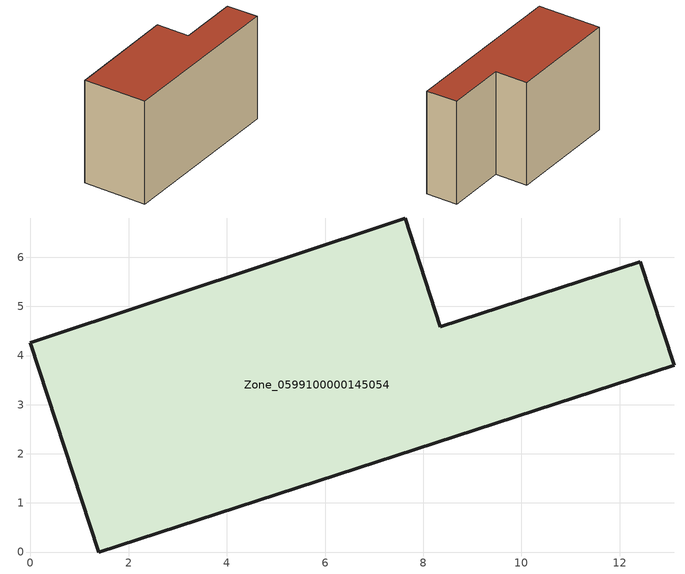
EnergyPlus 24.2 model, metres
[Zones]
Zone_0599100000145054
 floor ground (C_G): 1.4,0 0,4.26 7.63,6.8 8.35,4.59 12.42,5.91 13.11,3.8 z0
 wall outside (C_F): 1.4,0 13.11,3.8 12.42,5.91 8.35,4.59 7.63,6.8 0,4.26 1.4,0 z0:7.41
 roof outside (C_R): 0,4.26 1.4,0 13.11,3.8 12.42,5.91 8.35,4.59 7.63,6.8 z7.41
[BUILDING]
Pand.0599100000145054: North Axis=0; Terrain=City; Loads Convergence Tolerance Value=0.04; Temperature Convergence Tolerance Value=0.4; Solar Distribution=FullExterior; Maximum Number of Warmup Days=25; Minimum Number of Warmup Days=1
[Site:Location]
Rotterdam.The.Hague.AP_ZH_NLD Design_Conditions: Latitude=51.96; Longitude=4.45; Time Zone=1; Elevation=-4.5
[SITE:GROUNDTEMPERATURE:BUILDINGSURFACE]
18, 18, 18, 18, 18, 18, 18, 18, 18, 18, 18, 18
[MATERIAL] Thermal Absorptance=0.9; Solar Absorptance=0.7; Visible Absorptance=0.7
Name | Roughness | Thickness | Conductivity | Density | Specific Heat
G.TI.1946 | MediumSmooth | 0.15 | 1 | 540 | 1210
F.TI.1946 | Rough | 0.3 | 0.857143 | 1920 | 840
R.TI.1946 | MediumRough | 0.2 | 0.1 | 1500 | 1000
[CONSTRUCTION]
C_G: G.TI.1946
C_F: F.TI.1946
C_R: R.TI.1946
[ZONE]
Zone_0599100000145054: Type=1; Multiplier=1; Ceiling Height=Autocalculate; Volume=Autocalculate; Floor Area=autocalculate; Part of Total Floor Area=Yes
[ZONEINFILTRATION:DESIGNFLOWRATE]
Infil_Zone_0599100000145054: Zone or ZoneList or Space or SpaceList=Zone_0599100000145054; Schedule=AlwaysOn; Design Flow Rate Calculation Method=Flow/Area; Flow Rate per Floor Area=0.003; Constant Term Coefficient=1; Temperature Term Coefficient=0; Velocity Term Coefficient=0; Velocity Squared Term Coefficient=0
[HVACTEMPLATE:ZONE:IDEALLOADSAIRSYSTEM]
Zone_0599100000145054: Maximum Heating Supply Air Temperature=50; Minimum Cooling Supply Air Temperature=13; Maximum Heating Supply Air Humidity Ratio=0.0156; Minimum Cooling Supply Air Humidity Ratio=0.0077; Heating Limit=NoLimit; Cooling Limit=NoLimit; Dehumidification Control Type=ConstantSensibleHeatRatio; Cooling Sensible Heat Ratio=0.7; Dehumidification Setpoint=60; Humidification Control Type=None; Humidification Setpoint=30; Outdoor Air Method=None; Outdoor Air Flow Rate per Person=0.00944; Outdoor Air Flow Rate per Zone Floor Area=0; Outdoor Air Flow Rate per Zone=0; Demand Controlled Ventilation Type=None; Outdoor Air Economizer Type=NoEconomizer; Heat Recovery Type=None; Sensible Heat Recovery Effectiveness=0.7; Latent Heat Recovery Effectiveness=0.65
[ZONECONTROL:THERMOSTAT]
ThermostatControl_Zone_0599100000145054: Zone or ZoneList=Zone_0599100000145054; Control Type Schedule=DualSetpointControlType; Control 1=Thermostat_Zone_0599100000145054; Temperature Difference Between Cutout And Setpoint=0
[THERMOSTATSETPOINT:DUALSETPOINT]
Thermostat_Zone_0599100000145054: Heating Setpoint Temperature Schedule=HeatingSetpoint_Zone_0599100000145054; Cooling Setpoint Temperature Schedule=CoolingSetpoint_Zone_0599100000145054
[SCHEDULE:COMPACT]
HeatingSetpoint_Zone_0599100000145054: Through: 12/31, For: AllDays, Until: 24:00, 21
CoolingSetpoint_Zone_0599100000145054: Through: 12/31, For: AllDays, Until: 24:00, 24
DualSetpointControlType: Through: 12/31, For: AllDays, Until: 24:00, 4
AlwaysOn: Through: 12/31, For: AllDays, Until: 24:00, 1
